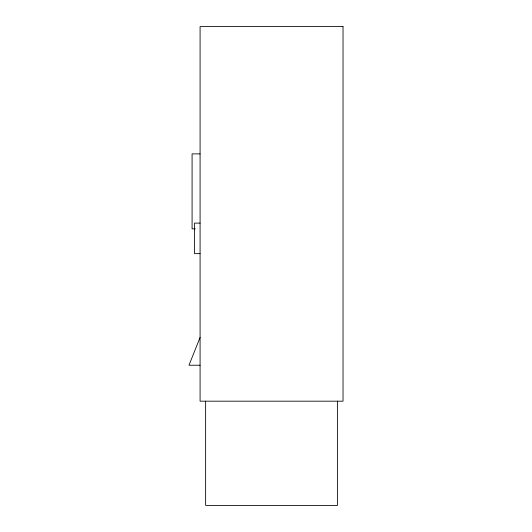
<?xml version="1.0" encoding="UTF-8"?>
<svg xmlns="http://www.w3.org/2000/svg" width="532" height="532" viewBox="0 0 532 532"><rect width="100%" height="100%" fill="white"/><g stroke="black" fill="none" stroke-linecap="round" stroke-linejoin="round"><path stroke-width="0.8" d="M200.079 337.481L188.973 365.231L200.079 365.231M200.079 153.888L192.085 153.888L192.085 228.833L195.284 228.833M200.079 223.108L194.526 223.108L194.526 253.638L200.079 253.638M337.474 401.181L337.474 505.4L205.631 505.4L205.631 401.181M343.027 26.6L200.079 26.6L200.079 401.181L343.027 401.181L343.027 26.6"/></g></svg>
